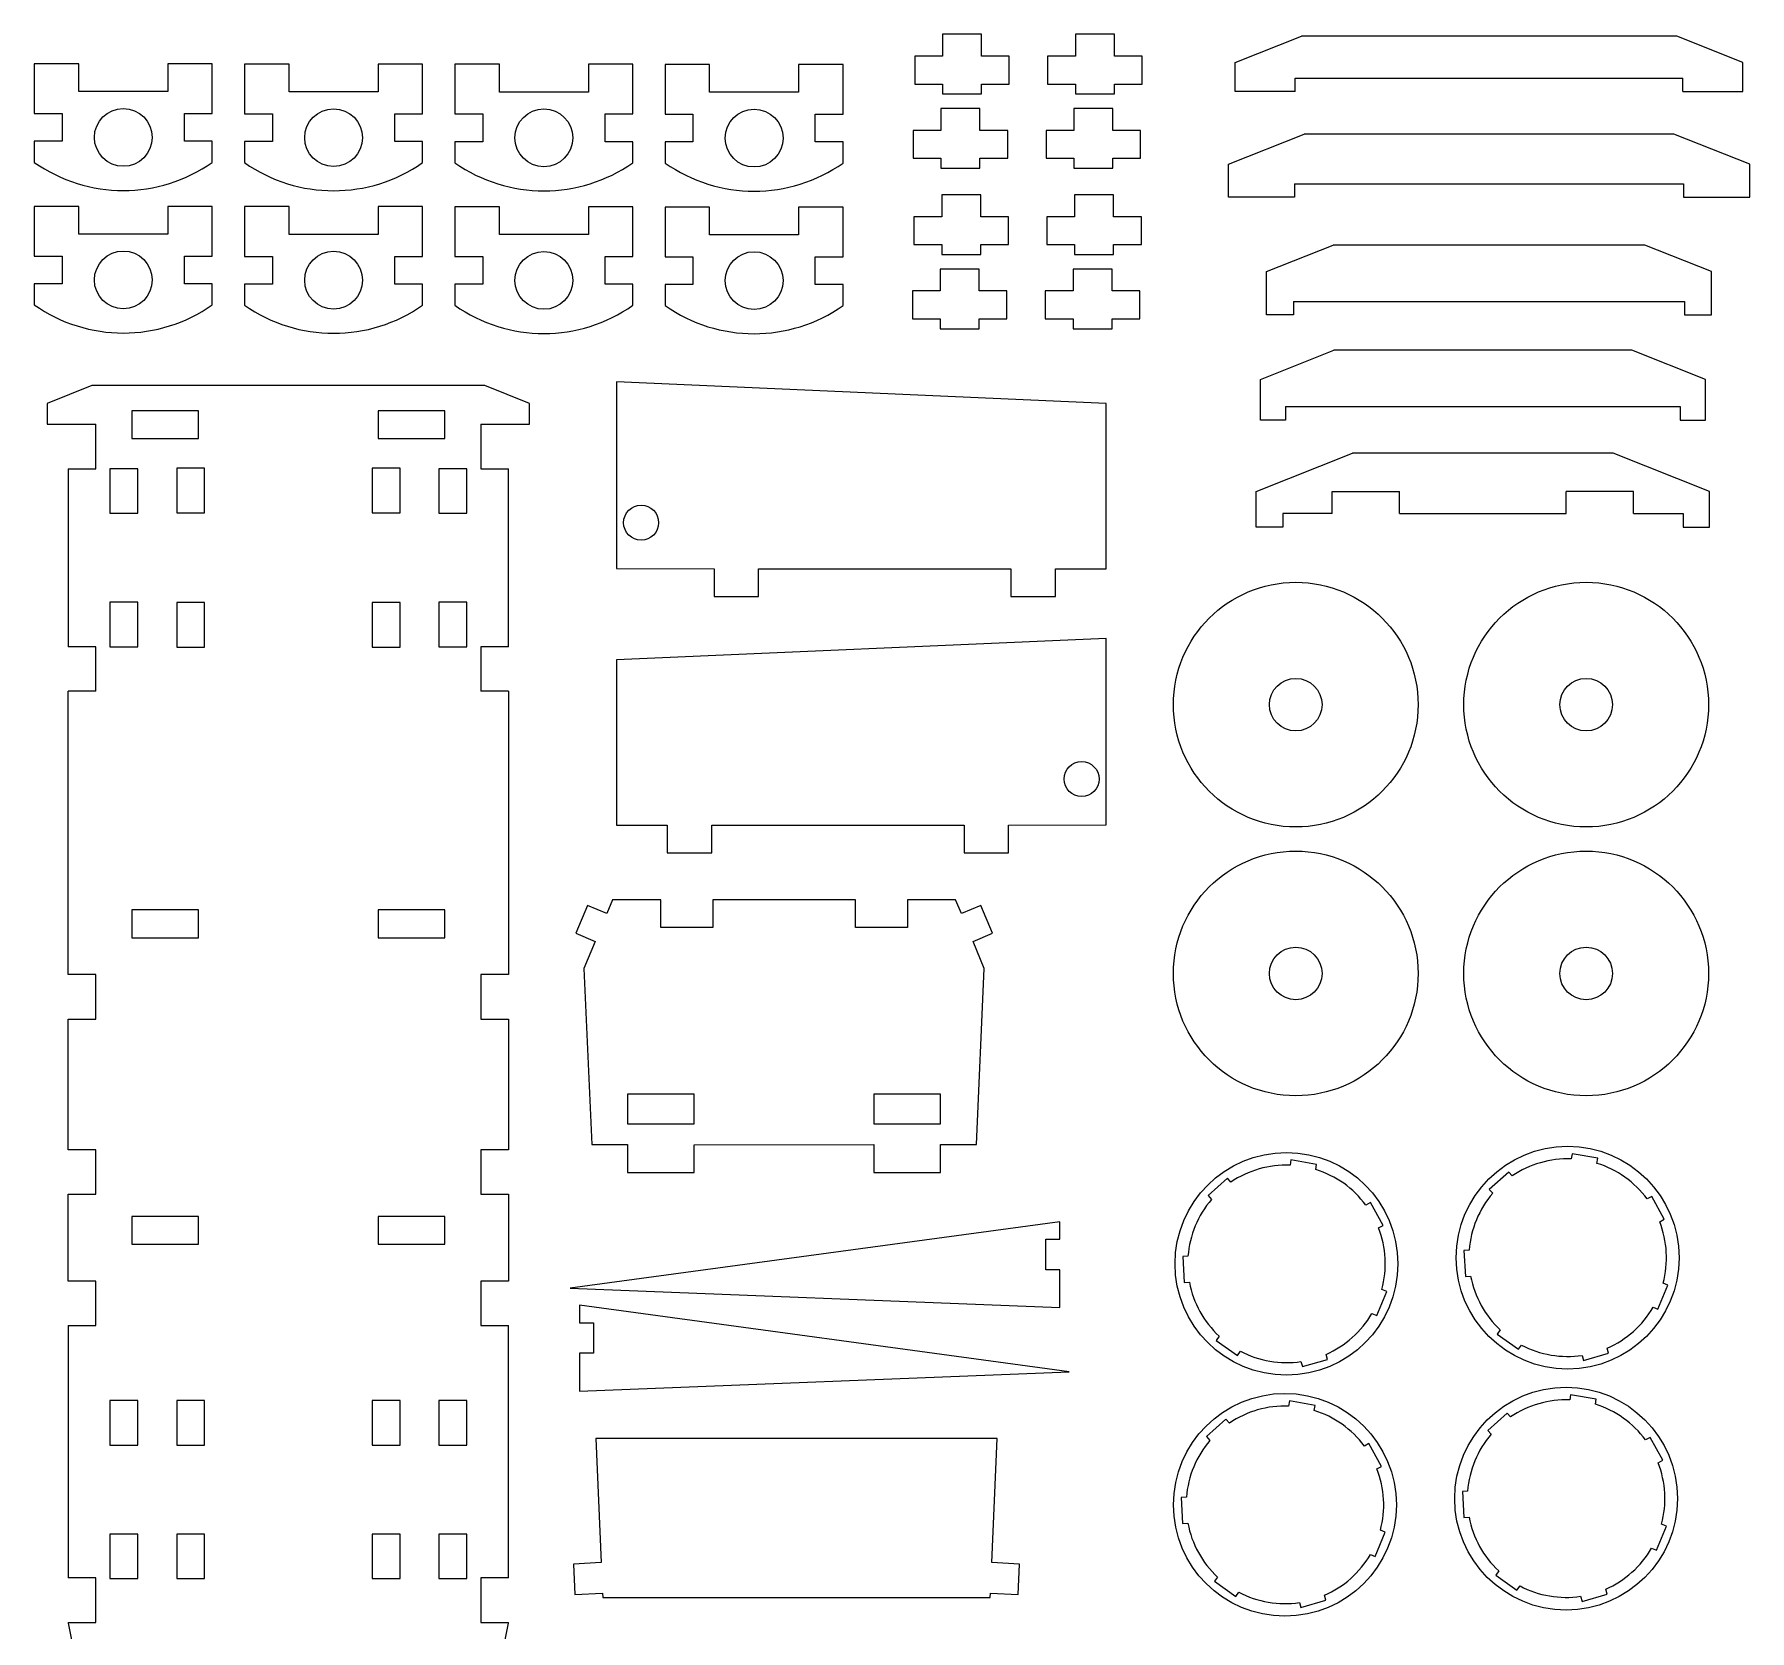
# Model space of a CAD drawing. Header units: inches. Extents: x 0.2 to 8, y -17.2 to -0.2.
# Drawn here: x 0.25 to 7.96, y -7.4 to -0.22 of the extents above; entities that cross this region are included whole.
import ezdxf

# ---------------------------------------------------------------- set-up
doc = ezdxf.new("R2010")
doc.units = ezdxf.units.IN
doc.header["$MEASUREMENT"] = 0
doc.layers.add('Layer 1', color=7, linetype='Continuous', lineweight=0)

# ---------------------------------------------------------------- blocks, each defined once
blk = doc.blocks.new('Block_15')
at = {"layer": 'Layer 1', "color": 1, "lineweight": 0, "true_color": 0xff0000}
for p, q in [((0.4469, -0.3511), (0.2469, -0.3511)), ((0.2469, -0.3511), (0.2469, -0.5745)), ((0.4469, -0.4761), (0.4469, -0.3511)), ((0.8469, -0.3511), (0.8469, -0.4761)), ((1.0469, -0.3511), (0.8469, -0.3511)), ((1.0469, -0.5745), (1.0469, -0.3511)), ((0.8469, -0.4761), (0.4469, -0.4761)), ((0.2469, -0.5745), (0.3719, -0.5745)), ((0.3719, -0.5745), (0.3719, -0.6995)), ((0.9219, -0.5745), (1.0469, -0.5745)), ((0.9219, -0.6995), (0.9219, -0.5745)), ((0.2469, -0.6995), (0.2469, -0.794)), ((0.3719, -0.6995), (0.2469, -0.6995)), ((1.0469, -0.6995), (0.9219, -0.6995))]:
    blk.add_line(p, q, dxfattribs=at)
blk.add_open_spline([(0.2469, -0.794), (0.4869, -0.9627), (0.8069, -0.9627), (1.0469, -0.794)], degree=3, dxfattribs=at)
blk = doc.blocks.new('Block_16')
at = {"layer": 'Layer 1', "color": 1, "lineweight": 0, "true_color": 0xff0000}
for p, q in [((1.392, -0.3523), (1.192, -0.3523)), ((1.192, -0.3523), (1.192, -0.5757)), ((1.392, -0.4773), (1.392, -0.3523)), ((1.792, -0.3523), (1.792, -0.4773)), ((1.992, -0.3523), (1.792, -0.3523)), ((1.992, -0.5757), (1.992, -0.3523)), ((1.792, -0.4773), (1.392, -0.4773)), ((1.192, -0.5757), (1.317, -0.5757)), ((1.317, -0.5757), (1.317, -0.7007)), ((1.867, -0.5757), (1.992, -0.5757)), ((1.867, -0.7007), (1.867, -0.5757)), ((1.192, -0.7007), (1.192, -0.7952)), ((1.317, -0.7007), (1.192, -0.7007)), ((1.992, -0.7007), (1.867, -0.7007))]:
    blk.add_line(p, q, dxfattribs=at)
blk.add_open_spline([(1.192, -0.7952), (1.432, -0.9639), (1.7521, -0.9639), (1.992, -0.7952)], degree=3, dxfattribs=at)
blk = doc.blocks.new('Block_17')
at = {"layer": 'Layer 1', "color": 1, "lineweight": 0, "true_color": 0xff0000}
for p, q in [((2.3372, -0.3529), (2.1372, -0.3529)), ((2.1372, -0.3529), (2.1372, -0.5763)), ((2.3372, -0.4779), (2.3372, -0.3529)), ((2.7372, -0.3529), (2.7372, -0.4779)), ((2.9372, -0.3529), (2.7372, -0.3529)), ((2.9372, -0.5763), (2.9372, -0.3529)), ((2.7372, -0.4779), (2.3372, -0.4779)), ((2.1372, -0.5763), (2.2622, -0.5763)), ((2.2622, -0.5763), (2.2622, -0.7013)), ((2.8122, -0.5763), (2.9372, -0.5763)), ((2.8122, -0.7013), (2.8122, -0.5763)), ((2.1372, -0.7013), (2.1372, -0.7958)), ((2.2622, -0.7013), (2.1372, -0.7013)), ((2.9372, -0.7013), (2.8122, -0.7013))]:
    blk.add_line(p, q, dxfattribs=at)
blk.add_open_spline([(2.1372, -0.7958), (2.3772, -0.9645), (2.6972, -0.9645), (2.9372, -0.7958)], degree=3, dxfattribs=at)
blk = doc.blocks.new('Block_18')
at = {"layer": 'Layer 1', "color": 1, "lineweight": 0, "true_color": 0xff0000}
for p, q in [((3.2823, -0.3541), (3.0823, -0.3541)), ((3.0823, -0.3541), (3.0823, -0.5775)), ((3.2823, -0.4791), (3.2823, -0.3541)), ((3.6823, -0.3541), (3.6823, -0.4791)), ((3.8823, -0.3541), (3.6823, -0.3541)), ((3.8823, -0.5775), (3.8823, -0.3541)), ((3.6823, -0.4791), (3.2823, -0.4791)), ((3.0823, -0.5775), (3.2073, -0.5775)), ((3.2073, -0.5775), (3.2073, -0.7025)), ((3.7573, -0.5775), (3.8823, -0.5775)), ((3.7573, -0.7025), (3.7573, -0.5775)), ((3.0823, -0.7025), (3.0823, -0.797)), ((3.2073, -0.7025), (3.0823, -0.7025)), ((3.8823, -0.7025), (3.7573, -0.7025))]:
    blk.add_line(p, q, dxfattribs=at)
blk.add_open_spline([(3.0823, -0.797), (3.3223, -0.9657), (3.6424, -0.9657), (3.8823, -0.797)], degree=3, dxfattribs=at)
blk = doc.blocks.new('Block_19')
at = {"layer": 'Layer 1', "color": 1, "lineweight": 0, "true_color": 0xff0000}
for p, q in [((0.4469, -0.9919), (0.2469, -0.9919)), ((0.2469, -0.9919), (0.2469, -1.2154)), ((0.4469, -1.1169), (0.4469, -0.9919)), ((0.8469, -0.9919), (0.8469, -1.1169)), ((1.0469, -0.9919), (0.8469, -0.9919)), ((1.0469, -1.2154), (1.0469, -0.9919)), ((0.8469, -1.1169), (0.4469, -1.1169)), ((0.2469, -1.2154), (0.3719, -1.2154)), ((0.3719, -1.2154), (0.3719, -1.3404)), ((0.9219, -1.2154), (1.0469, -1.2154)), ((0.9219, -1.3404), (0.9219, -1.2154)), ((0.2469, -1.3404), (0.2469, -1.4348)), ((0.3719, -1.3404), (0.2469, -1.3404)), ((1.0469, -1.3404), (0.9219, -1.3404))]:
    blk.add_line(p, q, dxfattribs=at)
blk.add_open_spline([(0.2469, -1.4348), (0.4869, -1.6035), (0.8069, -1.6035), (1.0469, -1.4348)], degree=3, dxfattribs=at)
blk = doc.blocks.new('Block_20')
at = {"layer": 'Layer 1', "color": 1, "lineweight": 0, "true_color": 0xff0000}
for p, q in [((1.392, -0.9931), (1.192, -0.9931)), ((1.192, -0.9931), (1.192, -1.2166)), ((1.392, -1.1181), (1.392, -0.9931)), ((1.792, -0.9931), (1.792, -1.1181)), ((1.992, -0.9931), (1.792, -0.9931)), ((1.992, -1.2166), (1.992, -0.9931)), ((1.792, -1.1181), (1.392, -1.1181)), ((1.192, -1.2166), (1.317, -1.2166)), ((1.317, -1.2166), (1.317, -1.3416)), ((1.867, -1.2166), (1.992, -1.2166)), ((1.867, -1.3416), (1.867, -1.2166)), ((1.192, -1.3416), (1.192, -1.4361)), ((1.317, -1.3416), (1.192, -1.3416)), ((1.992, -1.3416), (1.867, -1.3416))]:
    blk.add_line(p, q, dxfattribs=at)
blk.add_open_spline([(1.192, -1.4361), (1.432, -1.6048), (1.7521, -1.6048), (1.992, -1.4361)], degree=3, dxfattribs=at)
blk = doc.blocks.new('Block_21')
at = {"layer": 'Layer 1', "color": 1, "lineweight": 0, "true_color": 0xff0000}
for p, q in [((2.3372, -0.9937), (2.1372, -0.9937)), ((2.1372, -0.9937), (2.1372, -1.2172)), ((2.3372, -1.1187), (2.3372, -0.9937)), ((2.7372, -0.9937), (2.7372, -1.1187)), ((2.9372, -0.9937), (2.7372, -0.9937)), ((2.9372, -1.2172), (2.9372, -0.9937)), ((2.7372, -1.1187), (2.3372, -1.1187)), ((2.1372, -1.2172), (2.2622, -1.2172)), ((2.2622, -1.2172), (2.2622, -1.3422)), ((2.8122, -1.2172), (2.9372, -1.2172)), ((2.8122, -1.3422), (2.8122, -1.2172)), ((2.1372, -1.3422), (2.1372, -1.4367)), ((2.2622, -1.3422), (2.1372, -1.3422)), ((2.9372, -1.3422), (2.8122, -1.3422))]:
    blk.add_line(p, q, dxfattribs=at)
blk.add_open_spline([(2.1372, -1.4367), (2.3772, -1.6054), (2.6972, -1.6054), (2.9372, -1.4367)], degree=3, dxfattribs=at)
blk = doc.blocks.new('Block_22')
at = {"layer": 'Layer 1', "color": 1, "lineweight": 0, "true_color": 0xff0000}
for p, q in [((3.2823, -0.995), (3.0823, -0.995)), ((3.0823, -0.995), (3.0823, -1.2184)), ((3.2823, -1.12), (3.2823, -0.995)), ((3.6823, -0.995), (3.6823, -1.12)), ((3.8823, -0.995), (3.6823, -0.995)), ((3.8823, -1.2184), (3.8823, -0.995)), ((3.6823, -1.12), (3.2823, -1.12)), ((3.0823, -1.2184), (3.2073, -1.2184)), ((3.2073, -1.2184), (3.2073, -1.3434)), ((3.7573, -1.2184), (3.8823, -1.2184)), ((3.7573, -1.3434), (3.7573, -1.2184)), ((3.0823, -1.3434), (3.0823, -1.4379)), ((3.2073, -1.3434), (3.0823, -1.3434)), ((3.8823, -1.3434), (3.7573, -1.3434))]:
    blk.add_line(p, q, dxfattribs=at)
blk.add_open_spline([(3.0823, -1.4379), (3.3223, -1.6066), (3.6424, -1.6066), (3.8823, -1.4379)], degree=3, dxfattribs=at)

msp = doc.modelspace()

# ---------------------------------------------------------------- linework, layer by layer
at = {"layer": 'Layer 1', "color": 1, "lineweight": 0, "true_color": 0xff0000}
for p, q in [((4.3292, -0.2183), (4.3292, -0.3168)), ((4.5042, -0.2183), (4.3292, -0.2183)), ((4.5042, -0.3168), (4.5042, -0.2183)), ((4.9264, -0.2183), (4.9264, -0.3168)), ((5.1014, -0.2183), (4.9264, -0.2183)), ((5.1014, -0.3168), (5.1014, -0.2183)), ((5.6447, -0.3449), (5.9425, -0.2269)), ((7.629, -0.2269), (5.9425, -0.2269)), ((7.9267, -0.3449), (7.629, -0.2269)), ((4.3292, -0.3168), (4.2042, -0.3168)), ((4.2042, -0.3168), (4.2042, -0.4418)), ((4.6292, -0.3168), (4.5042, -0.3168)), ((4.6292, -0.4418), (4.6292, -0.3168)), ((4.9264, -0.3168), (4.8014, -0.3168)), ((4.8014, -0.3168), (4.8014, -0.4418)), ((5.2264, -0.3168), (5.1014, -0.3168)), ((5.2264, -0.4418), (5.2264, -0.3168)), ((5.6447, -0.4754), (5.6447, -0.3449)), ((7.9267, -0.4754), (7.9267, -0.3449)), ((4.2042, -0.4418), (4.3292, -0.4418)), ((4.3292, -0.4418), (4.3292, -0.4867)), ((4.5042, -0.4418), (4.6292, -0.4418)), ((4.5042, -0.4867), (4.5042, -0.4418)), ((4.8014, -0.4418), (4.9264, -0.4418)), ((4.9264, -0.4418), (4.9264, -0.4867)), ((5.1014, -0.4418), (5.2264, -0.4418)), ((5.1014, -0.4867), (5.1014, -0.4418)), ((5.9142, -0.4148), (7.6572, -0.4148)), ((5.9142, -0.4754), (5.9142, -0.4148)), ((7.6572, -0.4754), (7.6572, -0.4148)), ((4.3292, -0.4867), (4.5042, -0.4867)), ((4.9264, -0.4867), (5.1014, -0.4867)), ((5.9142, -0.4754), (5.6447, -0.4754)), ((7.6572, -0.4754), (7.9267, -0.4754)), ((4.3222, -0.5517), (4.3222, -0.6501)), ((4.4972, -0.5517), (4.3222, -0.5517)), ((4.4972, -0.6501), (4.4972, -0.5517)), ((4.9194, -0.5517), (4.9194, -0.6501)), ((5.0944, -0.5517), (4.9194, -0.5517)), ((5.0944, -0.6501), (5.0944, -0.5517)), ((4.3222, -0.6501), (4.1972, -0.6501)), ((4.1972, -0.6501), (4.1972, -0.7751)), ((4.6222, -0.6501), (4.4972, -0.6501)), ((4.6222, -0.7751), (4.6222, -0.6501)), ((4.9194, -0.6501), (4.7944, -0.6501)), ((4.7944, -0.6501), (4.7944, -0.7751)), ((5.2194, -0.6501), (5.0944, -0.6501)), ((5.2194, -0.7751), (5.2194, -0.6501)), ((5.6143, -0.8027), (5.9546, -0.6679)), ((7.6168, -0.6679), (5.9546, -0.6679)), ((7.9571, -0.8027), (7.6168, -0.6679)), ((1.0469, -0.794), (1.0469, -0.6995)), ((1.992, -0.7952), (1.992, -0.7007)), ((2.9372, -0.7958), (2.9372, -0.7013)), ((3.8823, -0.797), (3.8823, -0.7025)), ((4.1972, -0.7751), (4.3222, -0.7751)), ((4.3222, -0.7751), (4.3222, -0.82)), ((4.3222, -0.82), (4.4972, -0.82)), ((4.4972, -0.7751), (4.6222, -0.7751)), ((4.4972, -0.82), (4.4972, -0.7751)), ((4.7944, -0.7751), (4.9194, -0.7751)), ((4.9194, -0.7751), (4.9194, -0.82)), ((4.9194, -0.82), (5.0944, -0.82)), ((5.0944, -0.7751), (5.2194, -0.7751)), ((5.0944, -0.82), (5.0944, -0.7751)), ((5.6143, -0.9512), (5.6143, -0.8027)), ((7.9571, -0.9512), (7.9571, -0.8027)), ((5.9115, -0.8906), (7.6599, -0.8906)), ((5.9115, -0.8906), (5.9115, -0.9512)), ((7.6599, -0.8906), (7.6599, -0.9512)), ((4.3257, -0.9406), (4.3257, -1.039)), ((4.5007, -0.9406), (4.3257, -0.9406)), ((4.5007, -1.039), (4.5007, -0.9406)), ((4.9229, -0.9406), (4.9229, -1.039)), ((5.0979, -0.9406), (4.9229, -0.9406)), ((5.0979, -1.039), (5.0979, -0.9406)), ((5.9115, -0.9512), (5.6143, -0.9512)), ((7.6599, -0.9512), (7.9571, -0.9512)), ((4.3257, -1.039), (4.2007, -1.039)), ((4.2007, -1.039), (4.2007, -1.164)), ((4.6257, -1.039), (4.5007, -1.039)), ((4.6257, -1.164), (4.6257, -1.039)), ((4.9229, -1.039), (4.7979, -1.039)), ((4.7979, -1.039), (4.7979, -1.164)), ((5.2229, -1.039), (5.0979, -1.039)), ((5.2229, -1.164), (5.2229, -1.039)), ((4.2007, -1.164), (4.3257, -1.164)), ((4.3257, -1.164), (4.3257, -1.2089)), ((4.3257, -1.2089), (4.5007, -1.2089)), ((4.5007, -1.164), (4.6257, -1.164)), ((4.5007, -1.2089), (4.5007, -1.164)), ((4.7979, -1.164), (4.9229, -1.164)), ((4.9229, -1.164), (4.9229, -1.2089)), ((4.9229, -1.2089), (5.0979, -1.2089)), ((5.0979, -1.164), (5.2229, -1.164)), ((5.0979, -1.2089), (5.0979, -1.164)), ((5.7859, -1.2851), (6.0849, -1.1666)), ((7.4865, -1.1666), (6.0849, -1.1666)), ((7.7855, -1.2851), (7.4865, -1.1666)), ((4.3188, -1.2739), (4.3188, -1.3723)), ((4.4938, -1.2739), (4.3188, -1.2739)), ((4.4938, -1.3723), (4.4938, -1.2739)), ((4.916, -1.2739), (4.916, -1.3723)), ((5.091, -1.2739), (4.916, -1.2739)), ((5.091, -1.3723), (5.091, -1.2739)), ((5.7859, -1.4802), (5.7859, -1.2851)), ((7.7855, -1.4802), (7.7855, -1.2851)), ((1.0469, -1.4348), (1.0469, -1.3404)), ((1.992, -1.4361), (1.992, -1.3416)), ((2.9372, -1.4367), (2.9372, -1.3422)), ((3.8823, -1.4379), (3.8823, -1.3434)), ((4.3188, -1.3723), (4.1938, -1.3723)), ((4.1938, -1.3723), (4.1938, -1.4973)), ((4.6188, -1.3723), (4.4938, -1.3723)), ((4.6188, -1.4973), (4.6188, -1.3723)), ((4.916, -1.3723), (4.791, -1.3723)), ((4.791, -1.3723), (4.791, -1.4973)), ((5.216, -1.3723), (5.091, -1.3723)), ((5.216, -1.4973), (5.216, -1.3723)), ((5.9071, -1.4196), (7.6644, -1.4196)), ((5.9071, -1.4196), (5.9071, -1.4802)), ((7.6644, -1.4196), (7.6644, -1.4802)), ((4.1938, -1.4973), (4.3188, -1.4973)), ((4.3188, -1.4973), (4.3188, -1.5422)), ((4.4938, -1.4973), (4.6188, -1.4973)), ((4.4938, -1.5422), (4.4938, -1.4973)), ((4.791, -1.4973), (4.916, -1.4973)), ((4.916, -1.4973), (4.916, -1.5422)), ((5.091, -1.4973), (5.216, -1.4973)), ((5.091, -1.5422), (5.091, -1.4973)), ((5.9071, -1.4802), (5.7859, -1.4802)), ((7.6644, -1.4802), (7.7855, -1.4802)), ((4.3188, -1.5422), (4.4938, -1.5422)), ((4.916, -1.5422), (5.091, -1.5422)), ((5.7581, -1.7697), (6.0884, -1.6388)), ((7.4274, -1.6388), (6.0884, -1.6388)), ((7.7578, -1.7697), (7.4274, -1.6388)), ((5.7581, -1.9524), (5.7581, -1.7697)), ((7.7578, -1.9524), (7.7578, -1.7697)), ((0.5059, -1.797), (0.305, -1.8779)), ((2.2718, -1.797), (0.5059, -1.797)), ((2.4728, -1.8779), (2.2718, -1.797)), ((2.8632, -1.7815), (2.8632, -2.6197)), ((5.0652, -1.8777), (2.8632, -1.7815)), ((0.305, -1.8779), (0.305, -1.9714)), ((0.6852, -1.9108), (0.6852, -2.0358)), ((0.9852, -1.9108), (0.6852, -1.9108)), ((0.9852, -2.0358), (0.9852, -1.9108)), ((2.0925, -1.9108), (1.7925, -1.9108)), ((1.7925, -1.9108), (1.7925, -2.0358)), ((2.0925, -2.0358), (2.0925, -1.9108)), ((2.4728, -1.9714), (2.4728, -1.8779)), ((5.0653, -2.6214), (5.0652, -1.8777)), ((5.8714, -1.8918), (7.6444, -1.8918)), ((5.8714, -1.8918), (5.8714, -1.9524)), ((7.6444, -1.8918), (7.6444, -1.9524)), ((0.305, -1.9714), (0.5239, -1.9714)), ((0.5239, -2.1714), (0.5239, -1.9714)), ((2.2539, -1.9714), (2.4728, -1.9714)), ((2.2539, -1.9714), (2.2539, -2.1714)), ((5.8714, -1.9524), (5.7581, -1.9524)), ((7.6444, -1.9524), (7.7578, -1.9524)), ((0.6852, -2.0358), (0.9852, -2.0358)), ((1.7925, -2.0358), (2.0925, -2.0358)), ((5.7391, -2.2736), (6.1723, -2.1019)), ((7.3436, -2.1019), (6.1723, -2.1019)), ((7.7768, -2.2736), (7.3436, -2.1019)), ((0.3989, -2.1714), (0.3989, -2.9714)), ((0.3989, -2.1714), (0.5239, -2.1714)), ((0.712, -2.1714), (0.587, -2.1714)), ((0.587, -2.1714), (0.587, -2.3714)), ((0.712, -2.3714), (0.712, -2.1714)), ((1.012, -2.1695), (0.887, -2.1695)), ((0.887, -2.1695), (0.887, -2.3695)), ((1.012, -2.3695), (1.012, -2.1695)), ((1.8908, -2.1695), (1.7658, -2.1695)), ((1.7658, -2.1695), (1.7658, -2.3695)), ((1.8908, -2.3695), (1.8908, -2.1695)), ((2.1908, -2.1714), (2.0658, -2.1714)), ((2.0658, -2.1714), (2.0658, -2.3714)), ((2.1908, -2.3714), (2.1908, -2.1714)), ((2.2539, -2.1714), (2.3789, -2.1714)), ((2.3789, -2.9714), (2.3789, -2.1714)), ((5.7391, -2.4338), (5.7391, -2.2736)), ((6.0807, -2.2736), (6.3837, -2.2736)), ((6.0807, -2.3732), (6.0807, -2.2736)), ((6.3837, -2.3732), (6.3837, -2.2736)), ((7.4352, -2.2736), (7.1322, -2.2736)), ((7.1322, -2.3732), (7.1322, -2.2736)), ((7.4352, -2.3732), (7.4352, -2.2736)), ((7.7768, -2.4338), (7.7768, -2.2736)), ((0.587, -2.3714), (0.712, -2.3714)), ((0.887, -2.3695), (1.012, -2.3695)), ((1.7658, -2.3695), (1.8908, -2.3695)), ((2.0658, -2.3714), (2.1908, -2.3714)), ((6.0807, -2.3732), (5.8585, -2.3732)), ((5.8585, -2.3732), (5.8585, -2.4338)), ((6.3837, -2.3732), (7.1322, -2.3732)), ((7.4352, -2.3732), (7.6574, -2.3732)), ((7.6574, -2.3732), (7.6574, -2.4338)), ((5.8585, -2.4338), (5.7391, -2.4338)), ((7.6574, -2.4338), (7.7768, -2.4338)), ((2.8632, -2.6197), (3.3024, -2.6214)), ((3.3024, -2.6214), (3.3024, -2.7462)), ((3.5024, -2.6214), (4.6367, -2.6214)), ((3.5024, -2.7462), (3.5024, -2.6214)), ((4.6367, -2.6214), (4.6367, -2.7462)), ((4.8367, -2.6214), (5.0025, -2.6214)), ((4.8367, -2.7462), (4.8367, -2.6214)), ((5.0025, -2.6214), (5.0653, -2.6214)), ((0.712, -2.7714), (0.587, -2.7714)), ((0.587, -2.7714), (0.587, -2.9714)), ((0.712, -2.9714), (0.712, -2.7714)), ((1.012, -2.7734), (0.887, -2.7734)), ((0.887, -2.7734), (0.887, -2.9734)), ((1.012, -2.9734), (1.012, -2.7734)), ((1.8908, -2.7734), (1.7658, -2.7734)), ((1.7658, -2.7734), (1.7658, -2.9734)), ((1.8908, -2.9734), (1.8908, -2.7734)), ((2.1908, -2.7714), (2.0658, -2.7714)), ((2.0658, -2.7714), (2.0658, -2.9714)), ((2.1908, -2.9714), (2.1908, -2.7714)), ((3.3024, -2.7462), (3.5024, -2.7462)), ((4.6367, -2.7462), (4.8367, -2.7462)), ((0.5239, -2.9714), (0.3989, -2.9714)), ((0.5239, -3.1714), (0.5239, -2.9714)), ((0.587, -2.9714), (0.712, -2.9714)), ((0.887, -2.9734), (1.012, -2.9734)), ((1.7658, -2.9734), (1.8908, -2.9734)), ((2.0658, -2.9714), (2.1908, -2.9714)), ((2.3789, -2.9714), (2.2539, -2.9714)), ((2.2539, -2.9714), (2.2539, -3.1714)), ((5.0653, -2.9343), (2.8634, -3.0304)), ((5.0653, -3.7725), (5.0653, -2.9343)), ((2.8634, -3.0304), (2.8632, -3.7741)), ((0.3989, -4.4455), (0.3989, -3.1714)), ((0.5239, -3.1714), (0.3989, -3.1714)), ((2.3789, -3.1714), (2.2539, -3.1714)), ((2.3789, -3.1714), (2.3789, -4.4455)), ((2.8632, -3.7741), (2.9261, -3.7741)), ((2.9261, -3.7741), (3.0918, -3.7741)), ((3.0918, -3.7741), (3.0918, -3.899)), ((3.2918, -3.899), (3.2918, -3.7741)), ((3.2918, -3.7741), (4.4262, -3.7741)), ((4.4262, -3.7741), (4.4262, -3.899)), ((4.6262, -3.7741), (5.0653, -3.7725)), ((4.6262, -3.899), (4.6262, -3.7741)), ((3.0918, -3.899), (3.2918, -3.899)), ((4.4262, -3.899), (4.6262, -3.899)), ((0.6852, -4.1549), (0.6852, -4.2799)), ((0.9852, -4.1549), (0.6852, -4.1549)), ((0.9852, -4.2799), (0.9852, -4.1549)), ((2.0925, -4.1549), (1.7925, -4.1549)), ((1.7925, -4.1549), (1.7925, -4.2799)), ((2.0925, -4.2799), (2.0925, -4.1549)), ((2.7332, -4.1347), (2.6806, -4.26)), ((2.8205, -4.1712), (2.7332, -4.1347)), ((2.8463, -4.1094), (2.8205, -4.1712)), ((3.063, -4.1094), (2.8463, -4.1094)), ((3.063, -4.2344), (3.063, -4.1094)), ((3.2966, -4.1094), (3.2966, -4.2344)), ((3.9375, -4.1094), (3.2966, -4.1094)), ((3.9375, -4.2344), (3.9375, -4.1094)), ((4.1711, -4.1094), (4.1711, -4.2344)), ((4.3878, -4.1094), (4.1711, -4.1094)), ((4.4137, -4.1712), (4.3878, -4.1094)), ((4.501, -4.1347), (4.4137, -4.1712)), ((4.5535, -4.26), (4.501, -4.1347)), ((3.2966, -4.2344), (3.063, -4.2344)), ((4.1711, -4.2344), (3.9375, -4.2344)), ((0.6852, -4.2799), (0.9852, -4.2799)), ((1.7925, -4.2799), (2.0925, -4.2799)), ((2.6806, -4.26), (2.7679, -4.2966)), ((2.7679, -4.2966), (2.7171, -4.4179)), ((4.4662, -4.2966), (4.5535, -4.26)), ((4.517, -4.4179), (4.4662, -4.2966)), ((0.5239, -4.4455), (0.3989, -4.4455)), ((0.5239, -4.6455), (0.5239, -4.4455)), ((2.3789, -4.4455), (2.2539, -4.4455)), ((2.2539, -4.4455), (2.2539, -4.6455)), ((2.7171, -4.4179), (2.7521, -5.21)), ((4.4821, -5.21), (4.517, -4.4179)), ((0.3989, -5.2329), (0.3989, -4.6455)), ((0.3989, -4.6455), (0.5239, -4.6455)), ((2.2539, -4.6455), (2.3789, -4.6455)), ((2.3789, -4.6455), (2.3789, -5.2329)), ((3.2134, -4.9831), (2.9134, -4.9831)), ((2.9134, -4.9831), (2.9134, -5.117)), ((3.2134, -5.117), (3.2134, -4.9831)), ((4.0207, -4.9831), (4.0207, -5.117)), ((4.3207, -4.9831), (4.0207, -4.9831)), ((4.3207, -5.117), (4.3207, -4.9831)), ((2.9134, -5.117), (3.2134, -5.117)), ((4.0207, -5.117), (4.3207, -5.117)), ((0.5239, -5.2329), (0.3989, -5.2329)), ((0.5239, -5.4329), (0.5239, -5.2329)), ((2.3789, -5.2329), (2.2539, -5.2329)), ((2.2539, -5.2329), (2.2539, -5.4329)), ((2.7521, -5.21), (2.9134, -5.21)), ((2.9134, -5.21), (2.9134, -5.335)), ((3.2134, -5.2104), (4.0207, -5.2102)), ((3.2134, -5.335), (3.2134, -5.2104)), ((4.0207, -5.2102), (4.0207, -5.335)), ((4.3207, -5.21), (4.4821, -5.21)), ((4.3207, -5.335), (4.3207, -5.21)), ((5.8953, -5.2791), (5.8913, -5.3023)), ((6.0107, -5.2988), (5.8953, -5.2791)), ((6.0067, -5.322), (6.0107, -5.2988)), ((7.1592, -5.2514), (7.1552, -5.2745)), ((7.2746, -5.2711), (7.1592, -5.2514)), ((7.2706, -5.2942), (7.2746, -5.2711)), ((2.9134, -5.335), (3.2134, -5.335)), ((4.0207, -5.335), (4.3207, -5.335)), ((5.61, -5.3611), (5.5226, -5.4391)), ((5.6256, -5.3787), (5.61, -5.3611)), ((6.8739, -5.3333), (6.7865, -5.4113)), ((6.8895, -5.3509), (6.8739, -5.3333)), ((0.3989, -5.8235), (0.3989, -5.4329)), ((0.3989, -5.4329), (0.5239, -5.4329)), ((2.2539, -5.4329), (2.3789, -5.4329)), ((2.3789, -5.4329), (2.3789, -5.8235)), ((5.5226, -5.4391), (5.5382, -5.4566)), ((6.2527, -5.4708), (6.2321, -5.4821)), ((6.3092, -5.5733), (6.2527, -5.4708)), ((6.7865, -5.4113), (6.8021, -5.4288)), ((7.5166, -5.443), (7.496, -5.4543)), ((7.5731, -5.5455), (7.5166, -5.443)), ((0.9852, -5.5329), (0.6852, -5.5329)), ((0.6852, -5.5329), (0.6852, -5.6579)), ((0.9852, -5.6579), (0.9852, -5.5329)), ((2.0925, -5.5329), (1.7925, -5.5329)), ((1.7925, -5.5329), (1.7925, -5.6579)), ((2.0925, -5.6579), (2.0925, -5.5329)), ((7.5526, -5.5569), (7.5731, -5.5455)), ((4.856, -5.557), (2.6555, -5.8561)), ((4.8564, -5.6357), (4.856, -5.557)), ((6.2887, -5.5846), (6.3092, -5.5733)), ((0.6852, -5.6579), (0.9852, -5.6579)), ((1.7925, -5.6579), (2.0925, -5.6579)), ((4.7928, -5.6357), (4.8564, -5.6357)), ((4.7928, -5.7728), (4.7928, -5.6357)), ((6.6962, -5.6842), (6.6727, -5.6855)), ((6.6727, -5.6855), (6.6792, -5.8024)), ((4.8564, -5.7728), (4.7928, -5.7728)), ((4.8564, -5.943), (4.8564, -5.7728)), ((5.4323, -5.712), (5.4088, -5.7133)), ((5.4088, -5.7133), (5.4153, -5.8302)), ((0.5239, -5.8235), (0.3989, -5.8235)), ((0.5239, -6.0235), (0.5239, -5.8235)), ((2.3789, -5.8235), (2.2539, -5.8235)), ((2.2539, -5.8235), (2.2539, -6.0235)), ((2.6555, -5.8561), (4.8564, -5.943)), ((5.4153, -5.8302), (5.4388, -5.8289)), ((6.6792, -5.8024), (6.7026, -5.8011)), ((7.5447, -5.95), (7.5896, -5.8419)), ((7.5896, -5.8419), (7.5679, -5.8329)), ((2.6976, -5.932), (2.6971, -6.0107)), ((4.8981, -6.2311), (2.6976, -5.932)), ((6.2808, -5.9778), (6.3257, -5.8697)), ((6.3257, -5.8697), (6.304, -5.8607)), ((2.6971, -6.0107), (2.7607, -6.0107)), ((2.7607, -6.0107), (2.7607, -6.1478)), ((6.2591, -5.9688), (6.2808, -5.9778)), ((7.523, -5.941), (7.5447, -5.95)), ((0.3989, -6.0235), (0.3989, -7.1578)), ((0.3989, -6.0235), (0.5239, -6.0235)), ((2.2539, -6.0235), (2.3789, -6.0235)), ((2.3789, -7.1578), (2.3789, -6.0235)), ((5.5723, -6.0709), (5.5587, -6.0901)), ((5.5587, -6.0901), (5.6542, -6.1579)), ((6.8362, -6.0431), (6.8226, -6.0623)), ((6.8226, -6.0623), (6.9181, -6.1301)), ((2.7607, -6.1478), (2.6971, -6.1478)), ((2.6971, -6.1478), (2.6971, -6.318)), ((5.6542, -6.1579), (5.6678, -6.1387)), ((6.0593, -6.1755), (6.0528, -6.1529)), ((6.9181, -6.1301), (6.9317, -6.111)), ((7.2042, -6.1575), (7.2107, -6.18)), ((7.2107, -6.18), (7.3232, -6.1477)), ((7.3232, -6.1477), (7.3167, -6.1251)), ((2.6971, -6.318), (4.8981, -6.2311)), ((5.9403, -6.1852), (5.9468, -6.2078)), ((5.9468, -6.2078), (6.0593, -6.1755)), ((0.712, -6.3609), (0.587, -6.3609)), ((0.587, -6.3609), (0.587, -6.5609)), ((0.712, -6.5609), (0.712, -6.3609)), ((1.012, -6.3609), (0.887, -6.3609)), ((0.887, -6.3609), (0.887, -6.5609)), ((1.012, -6.5609), (1.012, -6.3609)), ((1.8908, -6.3609), (1.7658, -6.3609)), ((1.7658, -6.3609), (1.7658, -6.5609)), ((1.8908, -6.5609), (1.8908, -6.3609)), ((2.1908, -6.3609), (2.0658, -6.3609)), ((2.0658, -6.3609), (2.0658, -6.5609)), ((2.1908, -6.5609), (2.1908, -6.3609)), ((5.8883, -6.3625), (5.8844, -6.3856)), ((6.0037, -6.3822), (5.8883, -6.3625)), ((5.9998, -6.4053), (6.0037, -6.3822)), ((7.1522, -6.3347), (7.1483, -6.3579)), ((7.2676, -6.3544), (7.1522, -6.3347)), ((7.2637, -6.3775), (7.2676, -6.3544)), ((5.603, -6.4445), (5.5157, -6.5224)), ((5.6187, -6.462), (5.603, -6.4445)), ((6.8669, -6.4167), (6.7796, -6.4946)), ((6.8825, -6.4342), (6.8669, -6.4167)), ((2.7706, -6.5319), (2.7952, -7.0894)), ((4.5746, -6.5319), (2.7706, -6.5319)), ((4.55, -7.0894), (4.5746, -6.5319)), ((5.5157, -6.5224), (5.5313, -6.5399)), ((6.7796, -6.4946), (6.7952, -6.5122)), ((7.5096, -6.5263), (7.489, -6.5377)), ((7.5662, -6.6288), (7.5096, -6.5263)), ((0.587, -6.5609), (0.712, -6.5609)), ((0.887, -6.5609), (1.012, -6.5609)), ((1.7658, -6.5609), (1.8908, -6.5609)), ((2.0658, -6.5609), (2.1908, -6.5609)), ((6.2457, -6.5541), (6.2252, -6.5655)), ((6.3023, -6.6566), (6.2457, -6.5541)), ((7.5456, -6.6402), (7.5662, -6.6288)), ((6.2817, -6.668), (6.3023, -6.6566)), ((6.6892, -6.7675), (6.6658, -6.7688)), ((6.6658, -6.7688), (6.6723, -6.8857)), ((5.4253, -6.7953), (5.4019, -6.7966)), ((5.4019, -6.7966), (5.4084, -6.9135)), ((5.4084, -6.9135), (5.4318, -6.9122)), ((6.6723, -6.8857), (6.6957, -6.8844)), ((7.5377, -7.0334), (7.5826, -6.9252)), ((7.5826, -6.9252), (7.5609, -6.9162)), ((0.712, -6.9609), (0.587, -6.9609)), ((0.587, -6.9609), (0.587, -7.1609)), ((0.712, -7.1609), (0.712, -6.9609)), ((1.012, -6.9609), (0.887, -6.9609)), ((0.887, -6.9609), (0.887, -7.1609)), ((1.012, -7.1609), (1.012, -6.9609)), ((1.8908, -6.9609), (1.7658, -6.9609)), ((1.7658, -6.9609), (1.7658, -7.1609)), ((1.8908, -7.1609), (1.8908, -6.9609)), ((2.1908, -6.9609), (2.0658, -6.9609)), ((2.0658, -6.9609), (2.0658, -7.1609)), ((2.1908, -7.1609), (2.1908, -6.9609)), ((6.2738, -7.0612), (6.3187, -6.953)), ((6.3187, -6.953), (6.297, -6.944)), ((2.7952, -7.0894), (2.6704, -7.096)), ((4.6749, -7.096), (4.55, -7.0894)), ((6.2522, -7.0522), (6.2738, -7.0612)), ((7.516, -7.0244), (7.5377, -7.0334)), ((0.5239, -7.1578), (0.3989, -7.1578)), ((0.5239, -7.3578), (0.5239, -7.1578)), ((0.587, -7.1609), (0.712, -7.1609)), ((0.887, -7.1609), (1.012, -7.1609)), ((1.7658, -7.1609), (1.8908, -7.1609)), ((2.0658, -7.1609), (2.1908, -7.1609)), ((2.3789, -7.1578), (2.2539, -7.1578)), ((2.2539, -7.1578), (2.2539, -7.3578)), ((2.6704, -7.096), (2.6764, -7.2322)), ((4.6689, -7.2322), (4.6749, -7.096)), ((5.5654, -7.1543), (5.5518, -7.1734)), ((6.8293, -7.1265), (6.8157, -7.1456)), ((6.8157, -7.1456), (6.9111, -7.2134)), ((2.6764, -7.2322), (2.8013, -7.2267)), ((2.8013, -7.2267), (2.8021, -7.2458)), ((2.8021, -7.2458), (4.5431, -7.2458)), ((4.5431, -7.2458), (4.544, -7.2267)), ((4.544, -7.2267), (4.6689, -7.2322)), ((5.5518, -7.1734), (5.6472, -7.2412)), ((5.6472, -7.2412), (5.6608, -7.2221)), ((6.0524, -7.2588), (6.0459, -7.2362)), ((6.9111, -7.2134), (6.9247, -7.1943)), ((7.1972, -7.2408), (7.2037, -7.2634)), ((7.2037, -7.2634), (7.3163, -7.231)), ((7.3163, -7.231), (7.3098, -7.2085)), ((5.9334, -7.2686), (5.9398, -7.2911)), ((5.9398, -7.2911), (6.0524, -7.2588)), ((0.3989, -7.3578), (0.3989, -7.3609)), ((0.3989, -7.3578), (0.5239, -7.3578)), ((0.3989, -7.3609), (0.4872, -7.797)), ((2.2539, -7.3578), (2.3789, -7.3578)), ((2.2906, -7.797), (2.3789, -7.3609)), ((2.3789, -7.3609), (2.3789, -7.3578))]:
    msp.add_line(p, q, dxfattribs=at)
for centre, radius in [((0.6469, -0.6819), 0.1299), ((1.592, -0.6831), 0.1299), ((2.5372, -0.6837), 0.1299), ((3.4823, -0.6849), 0.1299), ((0.6469, -1.3227), 0.1299), ((1.592, -1.3239), 0.1299), ((2.5372, -1.3246), 0.1299), ((3.4823, -1.3258), 0.1299), ((2.9745, -2.414), 0.0787), ((5.9167, -3.2321), 0.55), ((7.2222, -3.2321), 0.55), ((5.9167, -3.2321), 0.1181), ((7.2222, -3.2321), 0.1181), ((4.9541, -3.5668), 0.0787), ((5.9167, -4.4405), 0.55), ((7.2222, -4.4405), 0.55), ((5.9167, -4.4405), 0.1181), ((7.2222, -4.4405), 0.1181), ((7.1389, -5.7183), 0.5008), ((5.875, -5.746), 0.5008), ((7.1319, -6.8016), 0.5008), ((5.8681, -6.8294), 0.5008)]:
    msp.add_circle(centre, radius, dxfattribs=at)
for points in [[(5.8913, -5.3023), (5.7969, -5.2988), (5.7038, -5.3256), (5.6256, -5.3787)], [(7.1552, -5.2745), (7.0608, -5.271), (6.9677, -5.2978), (6.8895, -5.3509)], [(7.496, -5.4543), (7.4398, -5.3783), (7.3609, -5.3222), (7.2706, -5.2942)], [(6.2321, -5.4821), (6.1759, -5.4061), (6.097, -5.35), (6.0067, -5.322)], [(5.5382, -5.4566), (5.4766, -5.5283), (5.4395, -5.6177), (5.4323, -5.712)], [(6.8021, -5.4288), (6.7405, -5.5005), (6.7034, -5.59), (6.6962, -5.6842)], [(6.304, -5.8607), (6.3284, -5.7694), (6.323, -5.6727), (6.2887, -5.5846)], [(7.5679, -5.8329), (7.5923, -5.7416), (7.5869, -5.6449), (7.5526, -5.5569)], [(5.4388, -5.8289), (5.4564, -5.9217), (5.5032, -6.0065), (5.5723, -6.0709)], [(6.7026, -5.8011), (6.7203, -5.8939), (6.7671, -5.9787), (6.8362, -6.0431)], [(6.0528, -6.1529), (6.1394, -6.1151), (6.2117, -6.0506), (6.2591, -5.9688)], [(7.3167, -6.1251), (7.4033, -6.0873), (7.4756, -6.0228), (7.523, -5.941)], [(5.6678, -6.1387), (5.7513, -6.1828), (5.8468, -6.1991), (5.9403, -6.1852)], [(6.9317, -6.111), (7.0152, -6.1551), (7.1107, -6.1714), (7.2042, -6.1575)], [(5.8844, -6.3856), (5.7899, -6.3822), (5.6968, -6.4089), (5.6187, -6.462)], [(7.1483, -6.3579), (7.0538, -6.3544), (6.9607, -6.3811), (6.8825, -6.4342)], [(7.489, -6.5377), (7.4329, -6.4617), (7.3539, -6.4056), (7.2637, -6.3775)], [(6.2252, -6.5655), (6.169, -6.4895), (6.09, -6.4334), (5.9998, -6.4053)], [(5.5313, -6.5399), (5.4697, -6.6116), (5.4326, -6.7011), (5.4253, -6.7953)], [(6.7952, -6.5122), (6.7336, -6.5838), (6.6965, -6.6733), (6.6892, -6.7675)], [(6.297, -6.944), (6.3214, -6.8527), (6.3161, -6.756), (6.2817, -6.668)], [(7.5609, -6.9162), (7.5853, -6.8249), (7.58, -6.7282), (7.5456, -6.6402)], [(5.4318, -6.9122), (5.4494, -7.005), (5.4962, -7.0898), (5.5654, -7.1543)], [(6.6957, -6.8844), (6.7133, -6.9773), (6.7601, -7.0621), (6.8293, -7.1265)], [(6.0459, -7.2362), (6.1325, -7.1984), (6.2047, -7.1339), (6.2522, -7.0522)], [(7.3098, -7.2085), (7.3964, -7.1706), (7.4686, -7.1061), (7.516, -7.0244)], [(5.6608, -7.2221), (5.7444, -7.2662), (5.8399, -7.2825), (5.9334, -7.2686)], [(6.9247, -7.1943), (7.0083, -7.2384), (7.1038, -7.2547), (7.1972, -7.2408)]]:
    msp.add_open_spline(points, degree=3, dxfattribs=at)

# ---------------------------------------------------------------- block references
at = {"layer": 'Layer 1'}
for name in ['Block_15', 'Block_16', 'Block_17', 'Block_18', 'Block_19', 'Block_20', 'Block_21', 'Block_22']:
    msp.add_blockref(name, (0, 0), dxfattribs=at)

doc.saveas('drawing.dxf')
